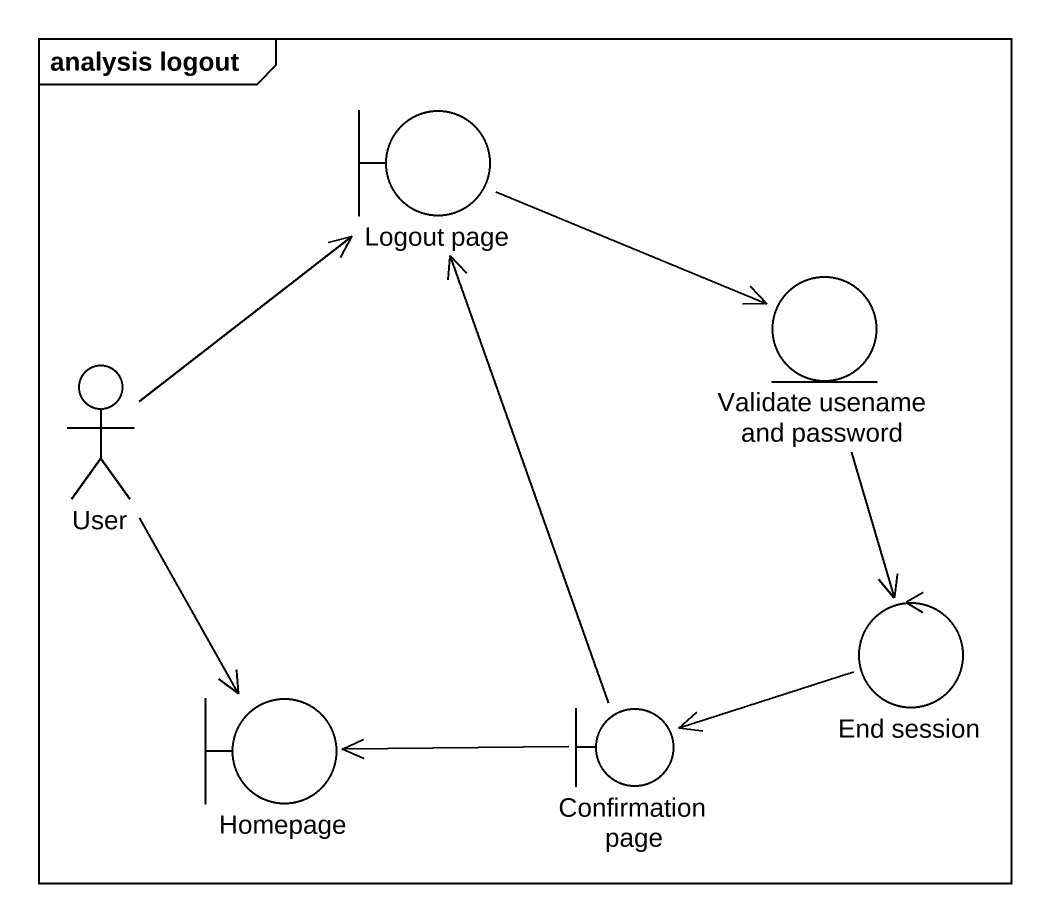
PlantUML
@startuml
mainframe analysis logout
boundary "Logout page" as Logout_page
entity "Validate usename and password" as Validate_usename_and
actor User
control "End session" as End_session
boundary Homepage
boundary "Confirmation page" as Confirmation_page
Logout_page -right-> Validate_usename_and
Validate_usename_and --> End_session
User -up-> Logout_page
User --> Homepage
End_session -left-> Confirmation_page
Confirmation_page -up-> Logout_page
Confirmation_page -left-> Homepage
@enduml
